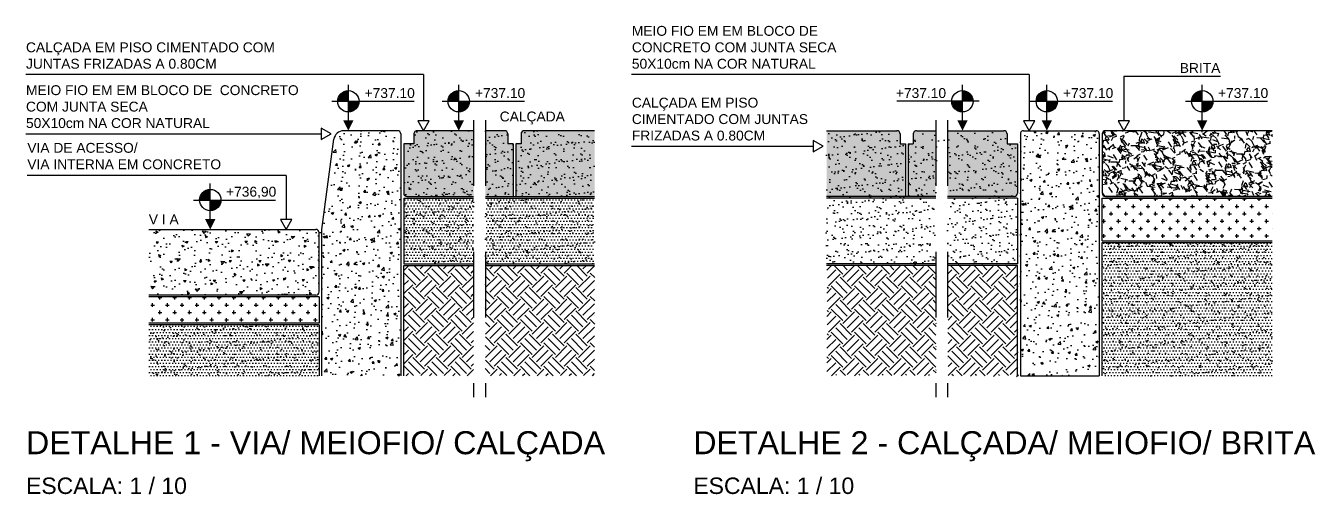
# Model space of a CAD drawing. Header units: feet. Extents: x 568264 to 568503, y 7794314 to 7794548.
# Drawn here: x 568338.316 to 568340.276, y 7794533.718 to 7794534.43 of the extents above; entities that cross this region are included whole.
import ezdxf
from ezdxf.enums import TextEntityAlignment as Align

# ---------------------------------------------------------------- set-up
doc = ezdxf.new("R2010")
doc.units = ezdxf.units.FT
doc.header["$MEASUREMENT"] = 0
doc.linetypes.add('PHANTOM', pattern=[2.5, 1.25, -0.25, 0.25, -0.25, 0.25, -0.25])
for name, color, linetype in [('ARQ_LINHA MEDIA 2', 2, 'Continuous'), ('NUIT-CTA', 8, 'Continuous'), ('NUIT-HTC', 1, 'Continuous'), ('NUIT-LEG', 1, 'Continuous'), ('NUIT-VIS', 8, 'Continuous')]:
    doc.layers.add(name, color=color, linetype=linetype)
doc.styles.add('ARIAL', font='arial.ttf')

msp = doc.modelspace()

# ---------------------------------------------------------------- hatches: boundary and pattern name
at = {"layer": 'NUIT-CTA'}
for points in [[(568338.7902979258, 7794534.314931327), (568338.8065179364, 7794534.314931325), (568338.8065179364, 7794534.331151337, 0.4142135623730951)], [(568338.9581002957, 7794534.314931327), (568338.9743203063, 7794534.314931325), (568338.9743203063, 7794534.331151337, 0.4142135623730951)], [(568339.7561011456, 7794534.314931325), (568339.739881135, 7794534.314931323), (568339.739881135, 7794534.331151336, -0.4142135623730951)], [(568339.8519190294, 7794534.314931327), (568339.86813904, 7794534.314931325), (568339.86813904, 7794534.331151337, 0.4142135623730951)], [(568340.0881289168, 7794534.314930507), (568340.1043489275, 7794534.314930507), (568340.1043489275, 7794534.331150518, 0.4142135623730951)], [(568338.8065179366, 7794534.29871131, 0.4142135623730951), (568338.8227379475, 7794534.314931325), (568338.8065179364, 7794534.314931325)], [(568338.9743203066, 7794534.29871131, 0.4142135623730951), (568338.9905403174, 7794534.314931325), (568338.9743203063, 7794534.314931325)], [(568339.7398811348, 7794534.298711308, -0.4142135623730951), (568339.723661124, 7794534.314931323), (568339.739881135, 7794534.314931323)], [(568339.8681390402, 7794534.29871131, 0.4142135623730951), (568339.884359051, 7794534.314931325), (568339.86813904, 7794534.314931325)], [(568340.1043489275, 7794534.298710492, 0.4142135623730951), (568340.1205689388, 7794534.314930505), (568340.1043489275, 7794534.314930507)], [(568338.5804030846, 7794534.164928407), (568338.5966230953, 7794534.164928407), (568338.5966230953, 7794534.181148418, 0.4142135623730951)], [(568338.5966230953, 7794534.148708393, 0.4142135623730951), (568338.6128431066, 7794534.164928406), (568338.5966230953, 7794534.164928407)]]:
    msp.add_hatch(color=252, dxfattribs=at).paths.add_polyline_path(points)
at = {"layer": 'NUIT-HTC'}
h = msp.add_hatch(dxfattribs=at)
h.set_pattern_fill('AR-CONC', color=251, scale=0.005, angle=-1.391492673140289e-14, style=0)
h.set_pattern_definition([(49.99999999999996, (568337.2356933358, 7794534.020282093), (0.03586300913003768, -0.003137606749129765), [0.003749999999999999, -0.04125]), (354.9999999999999, (568337.2356933358, 7794534.020282093), (-0.006937566680649992, 0.03760960668500059), [0.002999999999999991, -0.03299999999999986]), (100.4513999999999, (568337.2386819198, 7794534.020020629), (0.02892546908570109, 0.03447197710304768), [0.003187009499999984, -0.03505710559999974]), (46.1842, (568337.2356933356, 7794534.030282092), (0.05336205243128223, -0.00827595071645092), [0.005624999999999979, -0.06187499999999983]), (96.63559999999991, (568337.2401401729, 7794534.029592429), (0.04673313527743519, 0.04870589354502208), [0.004780514399999982, -0.05258564999999986]), (351.1841999999999, (568337.2356933356, 7794534.030282092), (0.04673309725668137, 0.04870593004626621), [0.0045, -0.0495]), (20.99999999999998, (568337.2406933358, 7794534.027782093), (0.02984535260592308, -0.02013094453326695), [0.003749999999999999, -0.04124999999999999]), (325.9999999999999, (568337.2406933358, 7794534.027782093), (0.0121657665960791, 0.03625750225234265), [0.003000000000000001, -0.03300000000000001]), (71.45139999999999, (568337.2431804474, 7794534.026104513), (0.0420111314290745, 0.01612652483549762), [0.0031870095, -0.03505710559999999]), (37.49999999999998, (568337.2356933358, 7794534.020282093), (0.0006079927658645378, 0.01664469269156558), [0, -0.03259999999999999, 0, -0.0335, 0, -0.03312499999999999]), (7.499999999999985, (568337.2356933358, 7794534.020282093), (0.01315347687210744, 0.01972058559411801), [0, -0.0191, 0, -0.03185, 0, -0.012625]), (327.4999999999998, (568337.2245433357, 7794534.020282094), (0.02669112180862046, -0.001127743586718997), [0, -0.0125, 0, -0.03899999999999999, 0, -0.05174999999999999]), (317.4999999999999, (568337.2195433357, 7794534.020282094), (0.02915930846711931, 0.005005249116615875), [0, -0.01625, 0, -0.0259, 0, -0.03675])])
edge = h.paths.add_edge_path()
edge.add_line((568338.76629017, 7794533.897776385), (568338.88629017, 7794533.897776385))
edge.add_line((568338.8862901699, 7794533.897776385), (568338.88629017, 7794534.022841201))
edge.add_line((568338.8862901701, 7794534.022841201), (568338.8862901701, 7794534.265282157))
edge.add_line((568338.8862901701, 7794534.265282157), (568338.8813152896, 7794534.270282098))
edge.add_line((568338.8813152896, 7794534.270282098), (568338.7994229159, 7794534.270282094))
edge.add_arc((568338.7994229175, 7794534.255282094), 0.01500000163832747, 90.00000637134072, 172.4053595795372)
edge.add_line((568338.7845544973, 7794534.257264548), (568338.76629017, 7794534.120282092))
edge.add_line((568338.76629017, 7794534.120282092), (568338.76629017, 7794533.897776385))
h = msp.add_hatch(dxfattribs=at)
h.set_pattern_fill('AR-SAND', color=251, scale=0.01, angle=-1.391492673140289e-14)
h.set_pattern_definition([(37.49999999999998, (568331.6869022176, 7794520.607921571), (-0.000629933581096077, 0.01926823769013159), [0, -0.0152, 0, -0.017, 0, -0.01625]), (7.499999999999985, (568331.6869022176, 7794520.607921571), (0.01769776705267728, 0.0282214606522974), [0, -0.008199999999999997, 0, -0.0137, 0, -0.005249999999999999]), (327.4999999999998, (568331.6746022175, 7794520.607921571), (0.03114141861751495, 5.659053536964187e-05), [0, -0.004999999999999999, 0, -0.018, 0, -0.0235]), (317.4999999999999, (568331.6746022175, 7794520.607921571), (0.03006126604572294, 0.008776755649342487), [0, -0.0025, 0, -0.0118, 0, -0.0135])])
edge = h.paths.add_edge_path()
edge.add_line((568339.0569942447, 7794534.250285015), (568339.0489942444, 7794534.250285015))
edge.add_line((568339.0489942444, 7794534.250285015), (568339.0489942445, 7794534.26528502))
edge.add_arc((568339.0529942467, 7794534.27459488), 0.01013279292514332, 205.1899421787794, 246.7491109643405, ccw=False)
edge.add_line((568339.0438250643, 7794534.270282156), (568339.0148248377, 7794534.270282785))
edge.add_line((568339.0148248377, 7794534.270282785), (568339.0148248377, 7794534.170285017))
edge.add_line((568339.0148248377, 7794534.170285017), (568339.0569942442, 7794534.170285017))
edge.add_line((568339.0569942442, 7794534.170285015), (568339.0569942446, 7794534.250285015))
edge = h.paths.add_edge_path()
edge.add_line((568339.0689942449, 7794534.265285014), (568339.0689942448, 7794534.250285015))
edge.add_line((568339.0689942449, 7794534.250285015), (568339.0609942446, 7794534.250285015))
edge.add_line((568339.0609942446, 7794534.250285015), (568339.0609942443, 7794534.170285017))
edge.add_line((568339.0609942443, 7794534.170285017), (568339.1808078645, 7794534.170285017))
edge.add_line((568339.1808078644, 7794534.170285017), (568339.1808078644, 7794534.270285019))
edge.add_line((568339.1808078644, 7794534.270285019), (568339.0739942449, 7794534.270285015))
edge.add_arc((568339.064994249, 7794534.27428501), 0.009848851757225567, 293.9624784407887, 336.03753131725665, ccw=False)
edge = h.paths.add_edge_path()
edge.add_line((568338.9062901702, 7794534.250285015), (568338.8906037901, 7794534.250285015))
edge.add_line((568338.89060379, 7794534.250285015), (568338.8906037894, 7794534.175285018))
edge.add_arc((568338.8956037894, 7794534.175285016), 0.004999999975552969, 179.9999779052717, 270)
edge.add_line((568338.8956037894, 7794534.170285017), (568338.9968248366, 7794534.170285017))
edge.add_line((568338.9968248366, 7794534.170285017), (568338.9968248366, 7794534.270283177))
edge.add_line((568338.9968248366, 7794534.270283175), (568338.9118015235, 7794534.270285019))
edge.add_arc((568338.8885487159, 7794534.321398788), 0.05615434476440415, 289.78907479861493, 294.4618599676511, ccw=False)
edge.add_arc((568338.9112899042, 7794534.265230504), 0.005000000819564645, 138.2391538925667, 179.4081177428868)
edge.add_line((568338.9062901702, 7794534.265282155), (568338.9062901702, 7794534.250285017))
h = msp.add_hatch(color=254, dxfattribs=at)
h.dxf.hatch_style = 1
h.paths.add_polyline_path([(568339.1808078664, 7794534.270285019), (568339.0739942449, 7794534.270285015, 0.4142135507372717), (568339.068994245, 7794534.265285014), (568339.0689942449, 7794534.250285015), (568339.0609942445, 7794534.250285015), (568339.0609942445, 7794534.170285017), (568339.1808078664, 7794534.170285017)])
h.paths.add_polyline_path([(568339.0569942445, 7794534.250285015), (568339.0489942444, 7794534.250285015), (568339.0489942444, 7794534.265285018, 0.4241608989782443), (568339.0438250643, 7794534.270282156), (568339.0148248377, 7794534.270282156), (568339.0148248377, 7794534.170285017), (568339.0569942445, 7794534.170285017)])
h.paths.add_polyline_path([(568338.9968248366, 7794534.270282156), (568338.911290171, 7794534.270282158, 0.4142135620888968), (568338.9062901702, 7794534.265282157), (568338.9062901702, 7794534.250285015), (568338.8906037898, 7794534.250285015), (568338.8906037895, 7794534.175285016, 0.4142135635096691), (568338.8956037894, 7794534.170285017), (568338.9968248366, 7794534.170285017)])
h = msp.add_hatch(color=254, dxfattribs=at)
h.dxf.hatch_style = 1
h.paths.add_polyline_path([(568339.533393575, 7794534.270285017), (568339.6402071965, 7794534.270285013, -0.4142135507372717), (568339.6452071964, 7794534.265285012), (568339.6452071965, 7794534.250285014), (568339.6532071969, 7794534.250285014), (568339.6532071969, 7794534.170285015), (568339.533393575, 7794534.170285015)])
h.paths.add_polyline_path([(568339.6572071969, 7794534.250285014), (568339.665207197, 7794534.250285014), (568339.665207197, 7794534.265285016, -0.4241608989782443), (568339.6703763771, 7794534.270282154), (568339.6993766037, 7794534.270282154), (568339.6993766037, 7794534.170285015), (568339.6572071969, 7794534.170285015)])
h.paths.add_polyline_path([(568339.7173766048, 7794534.270282154), (568339.8029112704, 7794534.270282156, -0.4142135620888968), (568339.8079112712, 7794534.265282155), (568339.8079112712, 7794534.250285014), (568339.8235976516, 7794534.250285014), (568339.8235976519, 7794534.175285014, -0.4142135635096691), (568339.818597652, 7794534.170285015), (568339.7173766048, 7794534.170285015)])
h = msp.add_hatch(dxfattribs=at)
h.set_pattern_fill('AR-SAND', color=251, scale=0.01, angle=-1.391492673140289e-14)
h.set_pattern_definition([(37.49999999999998, (1534051.401748034, -1560041.269524147), (-0.000629933581096077, 0.01926823769013159), [0, -0.0152, 0, -0.017, 0, -0.01625]), (7.499999999999985, (1534051.401748034, -1560041.269524147), (0.01769776705267728, 0.0282214606522974), [0, -0.008199999999999997, 0, -0.0137, 0, -0.005249999999999999]), (327.4999999999998, (1534051.389448034, -1560041.269524147), (0.03114141861751495, 5.659053536964187e-05), [0, -0.004999999999999999, 0, -0.018, 0, -0.0235]), (317.4999999999999, (1534051.389448034, -1560041.269524147), (0.03006126604572294, 0.008776755649342487), [0, -0.0025, 0, -0.0118, 0, -0.0135])])
edge = h.paths.add_edge_path()
edge.add_line((568339.6572071967, 7794534.250285014), (568339.665207197, 7794534.250285014))
edge.add_line((568339.665207197, 7794534.250285014), (568339.6652071968, 7794534.265285018))
edge.add_arc((568339.6612071947, 7794534.274594878), 0.01013279292514332, 293.2508890356595, 334.8100578212206)
edge.add_line((568339.6703763771, 7794534.270282154), (568339.6993766037, 7794534.270282784))
edge.add_line((568339.6993766037, 7794534.270282784), (568339.6993766037, 7794534.170285015))
edge.add_line((568339.6993766037, 7794534.170285015), (568339.6572071972, 7794534.170285015))
edge.add_line((568339.6572071972, 7794534.170285014), (568339.6572071968, 7794534.250285014))
edge = h.paths.add_edge_path()
edge.add_line((568339.6452071965, 7794534.265285012), (568339.6452071966, 7794534.250285014))
edge.add_line((568339.6452071965, 7794534.250285014), (568339.6532071967, 7794534.250285014))
edge.add_line((568339.6532071967, 7794534.250285014), (568339.6532071971, 7794534.170285015))
edge.add_line((568339.6532071971, 7794534.170285015), (568339.5333935769, 7794534.170285015))
edge.add_line((568339.533393577, 7794534.170285015), (568339.533393577, 7794534.270285017))
edge.add_line((568339.533393577, 7794534.270285017), (568339.6402071965, 7794534.270285013))
edge.add_arc((568339.6492071924, 7794534.274285008), 0.009848851757225567, 203.9624686827433, 246.0375215592113)
edge = h.paths.add_edge_path()
edge.add_line((568339.8079112712, 7794534.250285014), (568339.8235976513, 7794534.250285014))
edge.add_line((568339.8235976514, 7794534.250285014), (568339.823597652, 7794534.175285016))
edge.add_arc((568339.818597652, 7794534.175285014), 0.004999999975552969, 270, 360.00002209472825, ccw=False)
edge.add_line((568339.818597652, 7794534.170285015), (568339.7173766048, 7794534.170285015))
edge.add_line((568339.7173766048, 7794534.170285015), (568339.7173766048, 7794534.270283175))
edge.add_line((568339.7173766048, 7794534.270283173), (568339.8023999179, 7794534.270285017))
edge.add_arc((568339.8256527255, 7794534.321398786), 0.05615434476440415, 245.5381400323489, 250.2109252013851)
edge.add_arc((568339.8029115372, 7794534.265230502), 0.005000000819564645, 360.5918822571132, 401.76084610743334, ccw=False)
edge.add_line((568339.8079112712, 7794534.265282153), (568339.8079112712, 7794534.250285015))
h = msp.add_hatch(dxfattribs=at)
h.set_pattern_fill('AR-CONC', color=251, scale=0.005, angle=-1.391492673140289e-14, style=0)
h.set_pattern_definition([(49.99999999999996, (568338.2973144393, 7794534.070284887), (0.03586300913003768, -0.003137606749129765), [0.003749999999999999, -0.04125]), (354.9999999999999, (568338.2973144393, 7794534.070284887), (-0.006937566680649992, 0.03760960668500059), [0.002999999999999989, -0.03299999999999982]), (100.4513999999999, (568338.3003030233, 7794534.070023424), (0.02892546908570109, 0.03447197710304768), [0.003187009499999983, -0.03505710559999973]), (46.1842, (568338.2973144392, 7794534.080284887), (0.05336205243128223, -0.00827595071645092), [0.005624999999999975, -0.0618749999999998]), (96.63559999999991, (568338.3017612764, 7794534.079595224), (0.04673313527743519, 0.04870589354502208), [0.004780514399999982, -0.05258564999999986]), (351.1841999999999, (568338.2973144392, 7794534.080284887), (0.04673309725668137, 0.04870593004626621), [0.0045, -0.0495]), (20.99999999999998, (568338.3023144393, 7794534.077784888), (0.02984535260592308, -0.02013094453326695), [0.003749999999999999, -0.04124999999999999]), (325.9999999999999, (568338.3023144393, 7794534.077784888), (0.0121657665960791, 0.03625750225234265), [0.003000000000000001, -0.03300000000000001]), (71.45139999999999, (568338.3048015509, 7794534.076107307), (0.0420111314290745, 0.01612652483549762), [0.0031870095, -0.03505710559999999]), (37.49999999999998, (568338.2973144393, 7794534.070284887), (0.0006079927658645378, 0.01664469269156558), [0, -0.03259999999999999, 0, -0.0335, 0, -0.03312499999999999]), (7.499999999999985, (568338.2973144393, 7794534.070284887), (0.01315347687210744, 0.01972058559411801), [0, -0.0191, 0, -0.03185, 0, -0.012625]), (327.4999999999998, (568338.2861644393, 7794534.070284889), (0.02669112180862046, -0.001127743586718997), [0, -0.0125, 0, -0.03899999999999999, 0, -0.05174999999999999]), (317.4999999999999, (568338.2811644393, 7794534.070284889), (0.02915930846711931, 0.005005249116615875), [0, -0.01625, 0, -0.0259, 0, -0.03675])])
edge = h.paths.add_edge_path()
edge.add_line((568339.9479112739, 7794534.265282155), (568339.9479112716, 7794534.11527924))
edge.add_line((568339.9479112716, 7794534.11527924), (568339.9479112735, 7794533.897776385))
edge.add_line((568339.9479112735, 7794533.897776385), (568339.8279112736, 7794533.897776389))
edge.add_line((568339.8279112736, 7794533.897776389), (568339.8279112733, 7794534.072843996))
edge.add_line((568339.8279112733, 7794534.072843996), (568339.8279112733, 7794534.265282159))
edge.add_arc((568339.8329112804, 7794534.265282154), 0.005000007105993413, 90.28793062662538, 179.9999466392229, ccw=False)
edge.add_line((568339.8328861538, 7794534.270282098), (568339.9429112718, 7794534.270282157))
edge.add_arc((568339.9429112712, 7794534.265282153), 0.005000003613531623, 2.1344329695693887e-05, 89.99999332989819, ccw=False)
h = msp.add_hatch(dxfattribs=at)
h.set_pattern_fill('GRAVEL', color=251, scale=0.0015, angle=-49.52371820377303, style=0)
h.set_pattern_definition([(178.489069296227, (567184.1066856103, 7794066.943468668), (-0.4586911743241608, 0.00926588350483401), [0.0051258216, -0.507457254593475]), (135.446022796227, (567184.1015615617, 7794066.943603826), (0.3257654150289274, -0.3230485170543465), [0.0087960708, -0.87081073340286]), (82.98672889622696, (567184.0952935731, 7794066.949774978), (-0.07147903130378697, -0.5618688086055764), [0.006202222800000001, -0.6140208419115]), (217.749970796227, (567184.0784026758, 7794066.954894851), (0.6043661323070879, 0.4656578015239854), [0.008010067799999994, -0.7929965613860696]), (243.309935976227, (567184.0720691973, 7794066.949990953), (0.224120616700117, 0.4416922448605355), [0.007854505500000001, -0.77759711618016]), (307.749970796227, (567184.0685412309, 7794066.942973341), (-0.4656578015239854, 0.6043661323070879), [0.008010067800000001, -0.79299656138607]), (348.170522266227, (567184.0734451286, 7794066.936639863), (-0.6113327595282407, 0.1294424471630257), [0.01059290489999998, -1.048696729713702]), (22.73161016622698, (567184.0838130536, 7794066.934468322), (0.8107214007942044, 0.3412315054245013), [0.01000079279999997, -0.9900788490285729]), (71.90584741622699, (567184.0930370386, 7794066.93833278), (0.1789063980925847, 0.5533693438577361), [0.008037194999999978, -0.7956831854806787]), (125.712640096227, (567184.0955332287, 7794066.945972524), (0.2430700222913165, -0.343530761742352), [0.0091756992, -0.44960905425]), (172.873719596227, (567184.0901771887, 7794066.953422773), (-0.6155824918914747, 0.07572876386606503), [0.0118661688, -1.174751587682655]), (89.290356626227, (567184.1025975144, 7794066.925955641), (0.0007664187613031226, 0.351263807703338), [0.004050068099999999, -0.40095848736516]), (121.945516196227, (567184.1026476759, 7794066.930005415), (0.2635522655230261, -0.4262261528082554), [0.0077052297, -0.7628195849556]), (175.476281796227, (567184.098570732, 7794066.936543715), (-0.02898170783935289, -0.02473197547133396), [0.0053881401, -0.04849339662642]), (153.674872306227, (567184.1003172987, 7794066.941540272), (0.1816232930285658, -0.09544458826670885), [0.0029016198, -0.2872593355334099]), (242.277691286227, (567184.0977166091, 7794066.942827034), (0.0622131480395226, 0.1031776342576848), [0.004103484300000001, -0.20107129485]), (341.440038326227, (567184.0958077174, 7794066.939194567), (0.132159342091328, -0.03748117258022925), [0.006664794899999999, -0.21549447229365]), (112.0413329762269, (567184.1021258675, 7794066.937073189), (0.02048224310764199, -0.08269539114895229), [0.004819307100000001, -0.11566347175242]), (326.865822130227, (567184.0833720635, 7794066.959636423), (0.334264878231371, -0.2156211519795059), [0.006751319999999984, -0.6683824000880829]), (20.82245773622697, (567184.0890255846, 7794066.955946132), (-0.4177266881234663, -0.1561248988134346), [0.0056639841, -0.560733235173]), (243.6748723062269, (567184.107922209, 7794066.942019585), (0.09544458826677552, 0.1816232930287001), [0.005803201500000001, -0.2843577538334099]), (294.086741466227, (567184.1053486884, 7794066.936818204), (-0.1603746312207262, 0.364013004796266), [0.006751320000000001, -0.6683824000881]), (289.920236576227, (567184.0654034045, 7794066.944302599), (-0.06569646167795415, 0.1943724901394145), [0.006510527999999999, -0.3190160146965901]), (245.251422396227, (567184.0676216182, 7794066.938181606), (0.1951389086505812, 0.416960269486965), [0.0054550818, -0.5400539007108001]), (17.27769128622698, (567184.0791878209, 7794066.916997791), (0.1943724901352901, 0.0656964616901688), [0.005803201499999992, -0.2843577538334094]), (327.830306436227, (567184.0847291786, 7794066.918721366), (-0.4374425125026465, 0.2778342999979654), [0.006386741099999985, -0.6322856397029979]), (19.92023657622697, (567184.067069153, 7794066.931198829), (-0.1943724901398718, -0.06569646167660415), [0.003255263999999999, -0.3222712786965901]), (51.78621427022696, (567184.0777039024, 7794066.918736693), (0.09119485588606929, 0.1279096097246848), [0.001942719, -0.19232992446789]), (116.440038328227, (567184.078905668, 7794066.920263109), (0.04521421857464156, -0.1116770989893752), [0.007854505500000001, -0.149235818836035]), (136.485287756227, (567184.0754083584, 7794066.927296049), (0.2763014625665237, -0.2650851029076899), [0.007279004999999983, -0.7206204729500529]), (254.166349326227, (567184.0931993637, 7794066.936968689), (0.03323144020192024, 0.07844565878432425), [0.005494858199999984, -0.1318766453951995]), (303.633508386227, (567184.0917001169, 7794066.931682316), (0.3624801673623183, -0.5421529841926358), [0.0095933514, -0.9497401359754649]), (11.42167769622698, (567184.0970136594, 7794066.92369493), (-0.3017998567616782, -0.05719699693717414), [0.0039226236, -0.38834088477165]), (40.47628179622696, (567184.100858612, 7794066.924471722), (0.004249732368018518, 0.0537136833106818), [0.002286, -0.035814]), (70.73271895622698, (567184.0757831701, 7794066.928617644), (-0.1039440530103249, -0.2890506596494525), [0.005293004400000001, -0.524009111598]), (358.4890692962269, (567184.0775297367, 7794066.933614199), (0.4586911743241185, -0.00926588350643845), [0.0102516432, -0.5023314329934749]), (310.476281796227, (567184.0877778339, 7794066.933343888), (0.0537136833106818, -0.004249732368018518), [0.009906, -0.028194]), (275.781128296227, (567184.0942081475, 7794066.925808643), (0.04444780008838706, -0.4629409066687666), [0.0060241434, -0.5963897508621]), (204.5308858962269, (567184.0948149506, 7794066.919815145), (-0.1406588068275151, -0.06994619404843673), [0.005547436199999999, -0.27182475058158]), (158.122257156227, (567184.0897682325, 7794066.917511935), (-0.7597246123276262, 0.3033326942873771), [0.009032176499999968, -0.8941869663440679]), (125.902360536227, (567184.0813865297, 7794066.920877577), (-0.2925339732879557, 0.4014941773828652), [0.0095554419, -0.9459876968436001])])
edge = h.paths.add_edge_path()
edge.add_arc((568339.9572240921, 7794534.265284023), 0.004998072475442574, 89.99080588243521, 180.0336758866448, ccw=False)
edge.add_line((568339.9572248942, 7794534.270282096), (568340.2108521388, 7794534.270287811))
edge.add_line((568340.2108521388, 7794534.270287811), (568340.2108543919, 7794534.170290668))
edge.add_line((568340.2108543919, 7794534.170290668), (568339.9572305277, 7794534.170284954))
edge.add_arc((568339.9572251606, 7794534.175280149), 0.004995198898834858, 179.9449064120155, 270.0615620519284, ccw=False)
edge.add_line((568339.952229964, 7794534.175284953), (568339.9522260206, 7794534.265281086))
h = msp.add_hatch(dxfattribs=at)
h.set_pattern_fill('DOTS', color=251, scale=0.075, angle=-1.391492673140289e-14)
h.set_pattern_definition([(360, (294350.9199137919, -1321142.332973014), (0.002343750000000001, 0.004687500000000001), [0, -0.0046875])])
h.paths.add_polyline_path([(568338.9968248366, 7794534.067782096), (568338.9968248366, 7794534.167783958), (568338.890603792, 7794534.167785029), (568338.8906037917, 7794534.067782096)])
h.paths.add_polyline_path([(568339.0148248377, 7794534.167783777), (568339.0148248377, 7794534.067782096), (568339.1808078663, 7794534.067782096), (568339.1808078666, 7794534.167782103)])
h = msp.add_hatch(dxfattribs=at)
h.set_pattern_fill('AR-SAND', color=8, scale=0.01, angle=-1.391492673140289e-14, style=0)
h.set_pattern_definition([(37.49999999999998, (568337.9099655191, 7794534.115371526), (-0.000629933581096077, 0.01926823769013159), [0, -0.0152, 0, -0.017, 0, -0.01625]), (7.499999999999985, (568337.9099655191, 7794534.115371526), (0.01769776705267728, 0.0282214606522974), [0, -0.008199999999999997, 0, -0.0137, 0, -0.005249999999999999]), (327.4999999999998, (568337.8976655193, 7794534.11537153), (0.03114141861751495, 5.659053536963732e-05), [0, -0.004999999999999999, 0, -0.018, 0, -0.0235]), (317.4999999999999, (568337.8976655193, 7794534.11537153), (0.03006126604572294, 0.008776755649342483), [0, -0.0025, 0, -0.0118, 0, -0.0135])])
h.paths.add_polyline_path([(568338.9968248366, 7794534.067782096), (568338.9968248366, 7794534.167783956), (568338.890603792, 7794534.167785027), (568338.8906037917, 7794534.067782096)])
h.paths.add_polyline_path([(568339.0148248377, 7794534.167783775), (568339.0148248377, 7794534.067782096), (568339.1808078663, 7794534.067782096), (568339.1808078667, 7794534.167782101)])
h = msp.add_hatch(dxfattribs=at)
h.set_pattern_fill('AR-SAND', color=8, scale=0.01, angle=-1.391492673140289e-14, style=0)
h.set_pattern_definition([(37.49999999999998, (1534057.624811336, -1560027.762074192), (-0.000629933581096077, 0.01926823769013159), [0, -0.0152, 0, -0.017, 0, -0.01625]), (7.499999999999985, (1534057.624811336, -1560027.762074192), (0.01769776705267728, 0.0282214606522974), [0, -0.008199999999999997, 0, -0.0137, 0, -0.005249999999999999]), (327.4999999999998, (1534057.612511336, -1560027.762074188), (0.03114141861751495, 5.659053536963732e-05), [0, -0.004999999999999999, 0, -0.018, 0, -0.0235]), (317.4999999999999, (1534057.612511336, -1560027.762074188), (0.03006126604572294, 0.008776755649342483), [0, -0.0025, 0, -0.0118, 0, -0.0135])])
h.paths.add_polyline_path([(568339.7173766048, 7794534.067782094), (568339.7173766048, 7794534.167783954), (568339.8235976493, 7794534.167785025), (568339.8235976497, 7794534.067782094)])
h.paths.add_polyline_path([(568339.6993766037, 7794534.167783774), (568339.6993766037, 7794534.067782094), (568339.5333935751, 7794534.067782094), (568339.5333935746, 7794534.167782099)])
h = msp.add_hatch(dxfattribs=at)
h.set_pattern_fill('CROSS', color=251, scale=0.045, angle=-1.391492673140289e-14, style=0)
h.set_pattern_definition([(360, (568340.2105407724, 7794534.189036286), (0.01125, 0.01125), [0.005625, -0.016875]), (90, (568340.2133532725, 7794534.186223784), (-0.01125, 0.01125), [0.005625, -0.016875])])
h.paths.add_polyline_path([(568340.2108543921, 7794534.167782028), (568339.9522271474, 7794534.167782034), (568339.9522271473, 7794534.102779244), (568340.2108543923, 7794534.102779242)])
h = msp.add_hatch(dxfattribs=at)
h.set_pattern_fill('AR-CONC', color=251, scale=0.005, angle=-49.52371820377303, style=0)
h.set_pattern_definition([(0.4762817962269634, (568333.4021864723, 7794533.970276318), (0.02089317217884993, -0.02931681013136118), [0.00375, -0.04125]), (305.4762817962269, (568333.4021864723, 7794533.970276318), (0.0241052730687925, 0.02969087665812267), [0.003, -0.03299999999999999]), (50.927726256227, (568333.4039275699, 7794533.96783325), (0.04499844487955422, 0.0003740663612423712), [0.0031870096, -0.03505710559999999]), (356.6604817962269, (568333.4097932196, 7794533.976767649), (0.02834377293233118, -0.0459633795698289), [0.005624999999999998, -0.06187499999999999]), (47.11191728622697, (568333.4121551983, 7794533.972937369), (0.06738537664426078, -0.003932049996804441), [0.00478051709999998, -0.05258568799999983]), (301.6604457862269, (568333.4097932196, 7794533.976767649), (0.06738537660496502, -0.003932049989620582), [0.004500000000000001, -0.04950000005]), (331.4762817962269, (568333.4111371989, 7794533.971341443), (0.00406050854565952, -0.03577027076112196), [0.00375, -0.04125]), (276.4762817962269, (568333.4111371989, 7794533.971341443), (0.03547736950934773, 0.01428175756502363), [0.002999999999999996, -0.03299999999999993]), (21.92772653622696, (568333.4114755747, 7794533.968360585), (0.03953787775783747, -0.02148851296919339), [0.00318700949999999, -0.03505710559999983]), (347.9762817962269, (568333.4021864723, 7794533.970276318), (0.01305586569120286, 0.0103421381277409), [0, -0.03259999999999991, 0, -0.03349999999999992, 0, -0.03312499999999992]), (317.9762817962269, (568333.4021864723, 7794533.970276318), (0.02353931016990327, 0.002795769433463408), [0, -0.01909999999999999, 0, -0.03184999999999999, 0, -0.012625]), (277.9762817962269, (568333.394948637, 7794533.978757842), (0.01646824763058099, -0.02103531813350738), [0, -0.01249999999999998, 0, -0.0389999999999999, 0, -0.0517499999999999]), (267.9762817962269, (568333.3917029708, 7794533.982561213), (0.0227356422396513, -0.0189316761262859), [0, -0.01625, 0, -0.0259, 0, -0.03675])])
edge = h.paths.add_edge_path()
edge.add_arc((568338.7569765497, 7794534.115282095), 0.005000001287548793, -2.169470330739783e-07, 89.9999904504903)
edge.add_line((568338.7569765506, 7794534.120282098), (568338.6669765507, 7794534.120282098))
edge.add_line((568338.6669765507, 7794534.120282096), (568338.5033493057, 7794534.120287812))
edge.add_line((568338.5033493057, 7794534.120287812), (568338.5033493057, 7794534.020287813))
edge.add_line((568338.5033493057, 7794534.020287815), (568338.6669765507, 7794534.020282096))
edge.add_line((568338.6669765507, 7794534.020282096), (568338.7569765499, 7794534.020282098))
edge.add_arc((568338.7569765474, 7794534.025282101), 0.005000003233614562, 270.0000270426829, 359.9999990911339)
edge.add_line((568338.7619765506, 7794534.025282101), (568338.7619765511, 7794534.115282097))
h = msp.add_hatch(dxfattribs=at)
h.set_pattern_fill('DOTS', color=252, scale=0.075, angle=-1.391492673140289e-14)
h.set_pattern_definition([(360, (294353.0717546933, -1321142.525478727), (0.002343750000000001, 0.004687500000000001), [0, -0.0046875])])
h.paths.add_polyline_path([(568339.9522248937, 7794533.897776387), (568340.2108521388, 7794533.897776387), (568340.2108543923, 7794534.100280709), (568339.9522271473, 7794534.100277777)])
h = msp.add_hatch(dxfattribs=at)
h.set_pattern_fill('AR-SAND', color=8, scale=0.01, angle=-1.391492673140289e-14, style=0)
h.set_pattern_definition([(37.49999999999998, (568340.0618064206, 7794533.922865815), (-0.000629933581096077, 0.01926823769013159), [0, -0.0152, 0, -0.017, 0, -0.01625]), (7.499999999999985, (568340.0618064206, 7794533.922865815), (0.01769776705267728, 0.0282214606522974), [0, -0.008199999999999997, 0, -0.0137, 0, -0.005249999999999999]), (327.4999999999998, (568340.0495064207, 7794533.922865816), (0.03114141861751495, 5.659053536963732e-05), [0, -0.004999999999999999, 0, -0.018, 0, -0.0235]), (317.4999999999999, (568340.0495064207, 7794533.922865816), (0.03006126604572294, 0.008776755649342483), [0, -0.0025, 0, -0.0118, 0, -0.0135])])
h.paths.add_polyline_path([(568339.9522248937, 7794533.897776387), (568340.2108521388, 7794533.897776387), (568340.2108543921, 7794534.100280707), (568339.9522271473, 7794534.100277775)])
h = msp.add_hatch(dxfattribs=at)
h.set_pattern_fill('EARTH', color=251, scale=0.1, angle=44.99999999999999, style=0)
h.set_pattern_definition([(44.99999999999999, (294352.9343286626, -1321141.854729184), (1.214306433183765e-17, 0.03535533905932738), [0.025, -0.025]), (44.99999999999999, (294352.9276995364, -1321141.848100058), (1.214306433183765e-17, 0.03535533905932738), [0.025, -0.025]), (44.99999999999999, (294352.9210704105, -1321141.841470934), (1.214306433183765e-17, 0.03535533905932738), [0.025, -0.025]), (135, (294352.9210704103, -1321141.837051515), (-0.03535533905932738, 1.561251128379126e-17), [0.025, -0.025]), (135, (294352.9276995364, -1321141.830422389), (-0.03535533905932738, 1.561251128379126e-17), [0.025, -0.025]), (135, (294352.9343286626, -1321141.823793263), (-0.03535533905932738, 1.561251128379126e-17), [0.025, -0.025])])
h.paths.add_polyline_path([(568338.9968248366, 7794533.897776485), (568338.9968248344, 7794534.065278835), (568338.8906037924, 7794534.065279529), (568338.8906037904, 7794533.897776547)])
h.paths.add_polyline_path([(568339.0148248355, 7794534.065279718), (568339.0148248377, 7794533.897776474), (568339.1808078624, 7794533.897776379), (568339.1808078642, 7794534.065278632)])
h = msp.add_hatch(dxfattribs=at)
h.set_pattern_fill('EARTH', color=251, scale=0.1, angle=44.99999999999999, style=0)
h.set_pattern_definition([(44.99999999999999, (1260072.64917448, -10675703.7321749), (1.214306433183765e-17, 0.03535533905932738), [0.025, -0.025]), (44.99999999999999, (1260072.642545353, -10675703.72554578), (1.214306433183765e-17, 0.03535533905932738), [0.025, -0.025]), (44.99999999999999, (1260072.635916227, -10675703.71891665), (1.214306433183765e-17, 0.03535533905932738), [0.025, -0.025]), (135, (1260072.635916227, -10675703.71449723), (-0.03535533905932738, 1.561251128379126e-17), [0.025, -0.025]), (135, (1260072.642545353, -10675703.70786811), (-0.03535533905932738, 1.561251128379126e-17), [0.025, -0.025]), (135, (1260072.64917448, -10675703.70123898), (-0.03535533905932738, 1.561251128379126e-17), [0.025, -0.025])])
h.paths.add_polyline_path([(568339.7173766048, 7794533.897776484), (568339.717376607, 7794534.065278833), (568339.823597649, 7794534.065279528), (568339.823597651, 7794533.897776545)])
h.paths.add_polyline_path([(568339.6993766059, 7794534.065279716), (568339.6993766037, 7794533.897776472), (568339.533393579, 7794533.897776377), (568339.5333935772, 7794534.06527863)])
h = msp.add_hatch(dxfattribs=at)
h.set_pattern_fill('CROSS', color=251, scale=0.045, angle=-1.391492673140289e-14, style=0)
h.set_pattern_definition([(360, (568337.6398662991, 7794534.039033432), (0.01125, 0.01125), [0.005625, -0.016875]), (90, (568337.6426787992, 7794534.03622093), (-0.01125, 0.01125), [0.005625, -0.016875])])
h.paths.add_polyline_path([(568338.7619765507, 7794533.977776387), (568338.7619765504, 7794534.017779176), (568338.5033493058, 7794534.017779172), (568338.503349306, 7794533.977776385)])
h = msp.add_hatch(dxfattribs=at)
h.set_pattern_fill('DOTS', color=251, scale=0.075, angle=-1.391492673140289e-14)
h.set_pattern_definition([(360, (294350.5010824733, -1321142.525478727), (0.002343750000000001, 0.004687500000000001), [0, -0.0046875])])
h.paths.add_polyline_path([(568338.7619765509, 7794533.897776385), (568338.5033493058, 7794533.897776387), (568338.5033493058, 7794533.975279315), (568338.7619765509, 7794533.975276391)])
h = msp.add_hatch(dxfattribs=at)
h.set_pattern_fill('AR-SAND', color=8, scale=0.01, angle=-1.391492673140289e-14, style=0)
h.set_pattern_definition([(37.49999999999998, (568337.4911342006, 7794533.922865816), (-0.000629933581096077, 0.01926823769013159), [0, -0.0152, 0, -0.017, 0, -0.01625]), (7.499999999999985, (568337.4911342006, 7794533.922865816), (0.01769776705267728, 0.0282214606522974), [0, -0.008199999999999997, 0, -0.0137, 0, -0.005249999999999999]), (327.4999999999998, (568337.4788342008, 7794533.922865818), (0.03114141861751495, 5.659053536963732e-05), [0, -0.004999999999999999, 0, -0.018, 0, -0.0235]), (317.4999999999999, (568337.4788342008, 7794533.922865818), (0.03006126604572294, 0.008776755649342483), [0, -0.0025, 0, -0.0118, 0, -0.0135])])
h.paths.add_polyline_path([(568338.7619765509, 7794533.897776385), (568338.5033493058, 7794533.897776387), (568338.503349306, 7794533.975279314), (568338.7619765509, 7794533.975276389)])

# ---------------------------------------------------------------- linework, layer by layer
at = {"layer": 'ARQ_LINHA MEDIA 2'}
for centre, radius, start, end in [((568338.7994229159, 7794534.255282094, 50.17979313080765), 0.015, 90, 172.4053566243562), ((568338.8812901682, 7794534.265282159, 50.17979313080765), 0.004999999917345208, 1.06721705781448e-05, 90.000001000516), ((568338.911290171, 7794534.265282157, 50.17979313080765), 0.005000000819563866, 89.99999966649467, 179.9999893278294), ((568339.0439942445, 7794534.265285018, 50.17979313080765), 0.005, 359.9999997865566, 90), ((568339.073994245, 7794534.265285014, 50.17979313080765), 0.005, 90, 179.9999997865566), ((568339.6402071964, 7794534.265285012, 50.17979313080765), 0.005, 2.134434115628985e-07, 90), ((568339.6702071968, 7794534.265285016, 50.17979313080765), 0.005, 90, 180.0000002134434), ((568339.8029112704, 7794534.265282155, 50.17979313080765), 0.005000000819563866, 1.06721705781448e-05, 90.00000033350531), ((568339.8329112732, 7794534.265282157, 50.17979313080765), 0.004999999917345208, 89.999998999484, 179.9999893278294), ((568339.8329112753, 7794534.265282159, 50.17979313080765), 0.004999999917345208, 89.999998999484, 179.9999893278294), ((568339.9429112719, 7794534.265282157, 50.17979313080765), 0.004999999917345208, 1.06721705781448e-05, 90.000001000516), ((568339.9572248947, 7794534.265282099, 50.17979313080765), 0.005000000819563866, 89.99999966649467, 179.9999893278294), ((568338.8956037894, 7794534.175285016, 50.17979313080765), 0.004999999917345208, 180.0000106721706, 270.0000003335053), ((568339.818597652, 7794534.175285014, 50.17979313080765), 0.004999999917345208, 269.9999996664947, 359.9999893278294), ((568339.9572271474, 7794534.175284953, 50.17979313080741), 0.004999999917345208, 180.0000106721706, 270.0000003335053), ((568338.7569765501, 7794534.115282097, 50.17979313080765), 0.005000000819563866, 1.06721705781448e-05, 90.00000033350531), ((568338.7569765504, 7794534.025282101, 50.17979313080765), 0.004999999917345208, 269.9999996664947, 359.9999893278294)]:
    msp.add_arc(centre, radius, start, end, dxfattribs=at)
at = {"layer": 'NUIT-CTA'}
for p, q in [((568338.8065179359, 7794534.286287871, 50.17979313080662), (568338.8065179365, 7794534.340151337, 50.17979313080662)), ((568338.9743203059, 7794534.286287871, 50.17979313080662), (568338.9743203064, 7794534.340151337, 50.17979313080662)), ((568339.7398811355, 7794534.286287869, 50.17979313080662), (568339.7398811349, 7794534.340151335, 50.17979313080662)), ((568339.8681390395, 7794534.286287871, 50.17979313080662), (568339.8681390401, 7794534.340151337, 50.17979313080662)), ((568340.104348927, 7794534.286287052, 50.17979313080686), (568340.1043489277, 7794534.340150519, 50.17979313080686)), ((568338.7812979257, 7794534.314931323, 50.17979313080662), (568338.906348225, 7794534.314931325, 50.17979313080662)), ((568338.9491002957, 7794534.314931323, 50.17979313080662), (568339.074150595, 7794534.314931325, 50.17979313080662)), ((568339.7651011457, 7794534.314931321, 50.17979313080662), (568339.6400508464, 7794534.314931323, 50.17979313080662)), ((568339.8429190293, 7794534.314931323, 50.17979313080662), (568339.9679693286, 7794534.314931325, 50.17979313080662)), ((568340.0791289168, 7794534.314930492, 50.17979313080686), (568340.2034975106, 7794534.314930496, 50.17979313080686)), ((568338.5966230949, 7794534.136284952, 50.17979313080662), (568338.5966230956, 7794534.19014842, 50.17979313080662)), ((568338.5714030847, 7794534.164928391, 50.17979313080662), (568338.6957716785, 7794534.164928394, 50.17979313080662))]:
    msp.add_line(p, q, dxfattribs=at)
at = {"layer": 'NUIT-CTA', "elevation": 50.17979313080741}
for points in [[(568338.8065179359, 7794534.270287878, 0, 0.016, 0), (568338.8065179359, 7794534.286287871, 0.016, 0.016, 0)], [(568338.9743203059, 7794534.270287878, 0, 0.016, 0), (568338.9743203059, 7794534.286287871, 0.016, 0.016, 0)], [(568339.7398811355, 7794534.270287876, 0, 0.016, 0), (568339.7398811355, 7794534.286287869, 0.016, 0.016, 0)], [(568339.8681390395, 7794534.270287878, 0, 0.016, 0), (568339.8681390395, 7794534.286287871, 0.016, 0.016, 0)], [(568340.1043489272, 7794534.270287055, 0, 0.016, 0), (568340.104348927, 7794534.286287052, 0.016, 0.016, 0)], [(568338.596623095, 7794534.120284955, 0, 0.016, 0), (568338.5966230949, 7794534.136284952, 0.016, 0.016, 0)]]:
    msp.add_lwpolyline(points, format="xyseb", dxfattribs=at)
at = {"layer": 'NUIT-CTA'}
for centre in [(568338.8065179364, 7794534.314931325, 50.17979313080662), (568338.9743203063, 7794534.314931325, 50.17979313080662), (568339.739881135, 7794534.314931323, 50.17979313080662), (568339.86813904, 7794534.314931325, 50.17979313080662), (568340.1043489275, 7794534.314930507, 50.17979313080686), (568338.5966230953, 7794534.164928407, 50.17979313080662)]:
    msp.add_circle(centre, 0.0162200107246141, dxfattribs=at)
at = {"layer": 'NUIT-LEG'}
for p, q in [((568338.920574759, 7794534.355772193, 50.17979313080765), (568338.3162451339, 7794534.355772196, 50.17979313080765)), ((568338.920574759, 7794534.355772193, 50.17979313080765), (568338.920574757, 7794534.285285014, 50.17979313080867)), ((568339.841461618, 7794534.355772193, 50.17979313080765), (568339.2371319928, 7794534.355772196, 50.17979313080765)), ((568339.841461618, 7794534.355772193, 50.17979313080765), (568339.841461616, 7794534.285285014, 50.17979313080867)), ((568339.9850542499, 7794534.353292313, 50.17979313080765), (568339.9850542498, 7794534.285282095, 50.17979313080867)), ((568339.9850542501, 7794534.353292313, 50.17979313080765), (568340.1319118234, 7794534.353292313, 50.17979313080765)), ((568338.3162451338, 7794534.265624753, 50.17979313080765), (568338.7652611245, 7794534.265624749, 50.17979313080867)), ((568339.2371319927, 7794534.246644952, 50.17979313080765), (568339.512955785, 7794534.246644949, 50.17979313080867)), ((568338.7119765498, 7794534.202013028, 50.17979313080765), (568338.3185791135, 7794534.20201303, 50.17979313080765)), ((568338.7119765498, 7794534.202013028, 50.17979313080765), (568338.7119765481, 7794534.135282095, 50.17979313080867))]:
    msp.add_line(p, q, dxfattribs=at)
at = {"layer": 'NUIT-LEG', "elevation": 50.17979313080741}
for points in [[(568338.765261126, 7794534.256964493), (568338.7802611197, 7794534.265624749), (568338.7652611228, 7794534.274285006)], [(568338.911914502, 7794534.285285014), (568338.9205747589, 7794534.270285019), (568338.9292350122, 7794534.285285014)], [(568339.832801361, 7794534.285285014), (568339.8414616178, 7794534.270285019), (568339.8501218711, 7794534.285285014)], [(568339.9763939946, 7794534.285282093), (568339.9850542516, 7794534.2702821), (568339.9937145046, 7794534.285282095)], [(568339.5129557865, 7794534.237984692), (568339.5279557803, 7794534.246644949), (568339.5129557834, 7794534.255305205)], [(568338.7033162928, 7794534.135282093), (568338.7119765497, 7794534.120282096), (568338.7206368028, 7794534.135282095)]]:
    msp.add_lwpolyline(points, close=True, dxfattribs=at)
at = {"layer": 'NUIT-VIS', "color": 2, "linetype": 'PHANTOM', "ltscale": 0.04}
for p, q in [((568338.9968248366, 7794534.286300299, 50.17979313080765), (568338.9968248366, 7794533.865091209, 50.17979313080765)), ((568339.0148248377, 7794534.286300299, 50.17979313080765), (568339.0148248377, 7794533.865091209, 50.17979313080765)), ((568339.6993766037, 7794534.286300297, 50.17979313080765), (568339.6993766037, 7794533.865091207, 50.17979313080765)), ((568339.7173766048, 7794534.286300297, 50.17979313080765), (568339.7173766048, 7794533.865091207, 50.17979313080765))]:
    msp.add_line(p, q, dxfattribs=at)
at = {"layer": 'NUIT-VIS', "color": 2}
for p, q in [((568338.76629017, 7794534.120282092, 50.17979313080765), (568338.7845544973, 7794534.257264548, 50.17979313080765)), ((568338.8813152896, 7794534.270282098, 50.17979313080765), (568338.799422916, 7794534.270282094, 50.17979313080765)), ((568338.8862901701, 7794534.265282157, 50.17979313080765), (568338.8862901698, 7794533.897776387, 50.17979313080765)), ((568338.9062901702, 7794534.265282157, 50.17979313080765), (568338.9062901702, 7794534.250285015, 50.17979313080765)), ((568338.9968248366, 7794534.270282156, 50.17979313080765), (568338.911290171, 7794534.270282156, 50.17979313080765)), ((568339.0438250643, 7794534.270282156, 50.17979313080765), (568339.0148248377, 7794534.270282156, 50.17979313080765)), ((568339.0489942445, 7794534.26528502, 50.17979313080765), (568339.0489942444, 7794534.250285015, 50.17979313080765)), ((568339.0689942449, 7794534.265285018, 50.17979313080765), (568339.0689942449, 7794534.250285015, 50.17979313080765)), ((568339.1808078664, 7794534.270285019, 50.17979313080765), (568339.0739942449, 7794534.270285015, 50.17979313080765)), ((568339.533393575, 7794534.270285017, 50.17979313080765), (568339.6402071965, 7794534.270285013, 50.17979313080765)), ((568339.6452071965, 7794534.265285016, 50.17979313080765), (568339.6452071965, 7794534.250285014, 50.17979313080765)), ((568339.6652071968, 7794534.265285018, 50.17979313080765), (568339.665207197, 7794534.250285014, 50.17979313080765)), ((568339.6703763771, 7794534.270282154, 50.17979313080765), (568339.6993766037, 7794534.270282154, 50.17979313080765)), ((568339.7173766048, 7794534.270282154, 50.17979313080765), (568339.8029112704, 7794534.270282154, 50.17979313080765)), ((568339.8079112712, 7794534.265282155, 50.17979313080765), (568339.8079112712, 7794534.250285014, 50.17979313080765)), ((568339.8279112733, 7794534.265282157, 50.17979313080765), (568339.8279112736, 7794533.897776387, 50.17979313080765)), ((568339.8279112712, 7794534.265282155, 50.17979313080765), (568339.8279112716, 7794533.897776385, 50.17979313080765)), ((568339.8328861538, 7794534.270282098, 50.17979313080765), (568339.9429112718, 7794534.270282157, 50.17979313080765)), ((568339.9479112739, 7794534.265282155, 50.17979313080765), (568339.9479112736, 7794533.897776385, 50.17979313080765)), ((568339.9522248947, 7794534.265282095, 50.17979313080765), (568339.9522271475, 7794534.175284949, 50.17979313080741)), ((568340.2108521388, 7794534.270287811, 50.17979313080765), (568339.9572248948, 7794534.270282096, 50.17979313080765)), ((568338.8906037898, 7794534.250285015, 50.17979313080765), (568338.8906037896, 7794534.175285016, 50.17979313080765)), ((568338.9062901702, 7794534.250285015, 50.17979313080765), (568338.8906037898, 7794534.250285015, 50.17979313080765)), ((568339.0569942445, 7794534.250285015, 50.17979313080765), (568339.0489942444, 7794534.250285015, 50.17979313080765)), ((568339.0569942445, 7794534.250285015, 50.17979313080765), (568339.0569942445, 7794534.170285017, 50.17979313080765)), ((568339.0609942445, 7794534.250285015, 50.17979313080765), (568339.0609942445, 7794534.170285017, 50.17979313080765)), ((568339.0689942449, 7794534.250285015, 50.17979313080765), (568339.0609942445, 7794534.250285015, 50.17979313080765)), ((568339.6452071965, 7794534.250285014, 50.17979313080765), (568339.6532071969, 7794534.250285014, 50.17979313080765)), ((568339.6532071969, 7794534.250285014, 50.17979313080765), (568339.6532071969, 7794534.170285015, 50.17979313080765)), ((568339.6572071969, 7794534.250285014, 50.17979313080765), (568339.6572071969, 7794534.170285015, 50.17979313080765)), ((568339.6572071969, 7794534.250285014, 50.17979313080765), (568339.665207197, 7794534.250285014, 50.17979313080765)), ((568339.8079112712, 7794534.250285014, 50.17979313080765), (568339.8235976516, 7794534.250285014, 50.17979313080765)), ((568339.8235976516, 7794534.250285014, 50.17979313080765), (568339.8235976518, 7794534.175285014, 50.17979313080765)), ((568338.8956037896, 7794534.170285017, 50.17979313080765), (568338.9968248366, 7794534.170285017, 50.17979313080765)), ((568339.0148248377, 7794534.170285017, 50.17979313080765), (568339.0569942454, 7794534.170285017, 50.17979313080765)), ((568339.0609942445, 7794534.170285017, 50.17979313080765), (568339.1808078664, 7794534.170285017, 50.17979313080765)), ((568339.6532071969, 7794534.170285015, 50.17979313080765), (568339.533393575, 7794534.170285015, 50.17979313080765)), ((568339.6993766037, 7794534.170285015, 50.17979313080765), (568339.657207196, 7794534.170285015, 50.17979313080765)), ((568339.8185976518, 7794534.170285015, 50.17979313080765), (568339.7173766048, 7794534.170285015, 50.17979313080765)), ((568340.2108543919, 7794534.170290668, 50.17979313080741), (568339.9572271479, 7794534.170284954, 50.17979313080741)), ((568339.9572271476, 7794534.170284954, 50.17979313080741), (568340.2108543923, 7794534.170290667, 50.17979313080741)), ((568338.5033493057, 7794534.120287812, 50.17979313080765), (568338.75697655, 7794534.120282098, 50.17979313080765)), ((568338.7619765503, 7794534.025282099, 50.17979313080765), (568338.76197655, 7794534.115279241, 50.17979313080741)), ((568338.76629017, 7794533.897776385, 50.17979313080765), (568338.76629017, 7794534.120282092, 50.17979313080765)), ((568338.7569765503, 7794534.020282098, 50.17979313080765), (568338.5033493057, 7794534.020287813, 50.17979313080765))]:
    msp.add_line(p, q, dxfattribs=at)
at = {"layer": 'NUIT-VIS', "color": 1}
for p, q in [((568338.890603792, 7794534.167782095, 50.17979313080765), (568338.8906037918, 7794534.067782099, 50.17979313080765)), ((568338.890603792, 7794534.167782095, 50.17979313080765), (568338.9968248366, 7794534.167782095, 50.17979313080765)), ((568339.0148248377, 7794534.167782095, 50.17979313080765), (568339.1808078665, 7794534.167782095, 50.17979313080765)), ((568339.0569942445, 7794534.170285017, 50.17979313080765), (568339.0609942445, 7794534.170285017, 50.17979313080765)), ((568339.6993766037, 7794534.167782093, 50.17979313080765), (568339.5333935749, 7794534.167782093, 50.17979313080765)), ((568339.6572071969, 7794534.170285015, 50.17979313080765), (568339.6532071969, 7794534.170285015, 50.17979313080765)), ((568339.8235976493, 7794534.167782093, 50.17979313080765), (568339.7173766048, 7794534.167782093, 50.17979313080765)), ((568339.8235976493, 7794534.167782093, 50.17979313080765), (568339.8235976496, 7794534.067782097, 50.17979313080765)), ((568339.9522271475, 7794534.167782032, 50.17979313080741), (568340.2108543923, 7794534.16778203, 50.17979313080741)), ((568339.9522271473, 7794534.102779244, 50.17979313080741), (568339.9522271475, 7794534.167782032, 50.17979313080741)), ((568338.7662901719, 7794534.11527924, 50.17979313080765), (568338.76197655, 7794534.115279241, 50.17979313080765)), ((568339.9522248936, 7794533.897776387, 50.17979313080765), (568339.9522271473, 7794534.100279243, 50.17979313080741)), ((568339.9522271473, 7794534.102779244, 50.17979313080741), (568340.2108543923, 7794534.102779242, 50.17979313080741)), ((568339.9522271473, 7794534.100279243, 50.17979313080741), (568340.2108543921, 7794534.100279239, 50.17979313080741)), ((568339.9522271473, 7794534.100279243, 50.17979313080741), (568340.2108543921, 7794534.100279239, 50.17979313080741)), ((568338.8906037918, 7794534.067782099, 50.17979313080765), (568338.9968248366, 7794534.067782099, 50.17979313080765)), ((568338.8906037919, 7794534.065279183, 50.17979313080765), (568338.9968248366, 7794534.065279179, 50.17979313080765)), ((568338.8906037931, 7794533.897776387, 50.17979313080765), (568338.8906037919, 7794534.065279183, 50.17979313080765)), ((568339.0148248377, 7794534.067782099, 50.17979313080765), (568339.1808078664, 7794534.067782096, 50.17979313080765)), ((568339.0148248377, 7794534.065279177, 50.17979313080765), (568339.1808078683, 7794534.06527917, 50.17979313080765)), ((568339.6993766037, 7794534.067782097, 50.17979313080765), (568339.533393575, 7794534.067782094, 50.17979313080765)), ((568339.6993766037, 7794534.065279176, 50.17979313080765), (568339.5333935731, 7794534.065279168, 50.17979313080765)), ((568339.8235976496, 7794534.067782097, 50.17979313080765), (568339.7173766048, 7794534.067782097, 50.17979313080765)), ((568339.8235976495, 7794534.065279181, 50.17979313080765), (568339.7173766048, 7794534.065279177, 50.17979313080765)), ((568339.8235976483, 7794533.897776385, 50.17979313080765), (568339.8235976495, 7794534.065279181, 50.17979313080765)), ((568338.7619765504, 7794534.017779174, 50.17979313080765), (568338.5033493058, 7794534.017779172, 50.17979313080765)), ((568338.7619765504, 7794534.017779174, 50.17979313080765), (568338.7619765507, 7794533.977776387, 50.17979313080765)), ((568338.7619765507, 7794533.977776387, 50.17979313080765), (568338.503349306, 7794533.977776385, 50.17979313080765)), ((568338.7576629282, 7794533.975276391, 50.17979313080765), (568338.5033493057, 7794533.975276387, 50.17979313080765)), ((568338.7619765507, 7794533.975276391, 50.17979313080765), (568338.5033493057, 7794533.975276387, 50.17979313080765)), ((568338.7619765507, 7794533.975276391, 50.17979313080765), (568338.7619765511, 7794533.897776385, 50.17979313080765))]:
    msp.add_line(p, q, dxfattribs=at)
at = {"layer": 'NUIT-VIS', "color": 4, "ltscale": 100, "elevation": 50.17979313080765, "flags": 128}
msp.add_lwpolyline([(568339.8279112716, 7794533.897776385), (568339.9479112735, 7794533.897776385)], dxfattribs=at)

# ---------------------------------------------------------------- texts
at = {"layer": 'NUIT-CTA', "style": 'ARIAL'}
for s, p in [('+737.10', (568338.9075344687, 7794534.32752793, 50.17979313080662)), ('+737.10', (568339.0753368387, 7794534.32752793, 50.17979313080662)), ('+737.10', (568339.7150310419, 7794534.327527928, 50.17979313080662)), ('+737.10', (568339.9691555724, 7794534.32752793, 50.17979313080662)), ('+737.10', (568340.2046837544, 7794534.327527101, 50.17979313080686)), ('+736,90', (568338.6969579222, 7794534.177525, 50.17979313080662))]:
    msp.add_text(s, height=0.015, dxfattribs=at).set_placement(p, align=Align.MIDDLE_RIGHT)
at = {"layer": 'NUIT-LEG', "char_height": 0.015, "attachment_point": 7, "style": 'ARIAL'}
for s, insert, width in [('\\pxql;MEIO FIO EM EM BLOCO DE  CONCRETO COM JUNTA SECA \\P50X10cm NA COR NATURAL', (568339.2374549796, 7794534.36431072, 50.17979313080765), 0.3344025846330112), ('CALÇADA EM PISO CIMENTADO COM JUNTAS FRIZADAS A 0.80CM', (568338.3165681206, 7794534.36431072, 50.17979313080765), 0.431430243001472), ('\\pxqr;BRITA', (568339.9549537374, 7794534.358092557, 50.17979313080867), 0.1769580858492393), ('\\pxql;MEIO FIO EM EM BLOCO DE  CONCRETO COM JUNTA SECA \\P50X10cm NA COR NATURAL', (568338.3165681206, 7794534.274163281, 50.17979313080765), 0.431430243001472), ('CALÇADA EM PISO CIMENTADO COM JUNTAS FRIZADAS A 0.80CM', (568339.2374549796, 7794534.25518348, 50.17979313080765), 0.272071845060367), ('\\pxql;CALÇADA', (568339.0365825427, 7794534.279774613, 50.17979313080765), 0.2700920873321593), ('\\pxql;V I A', (568338.5032288774, 7794534.127980595, 50.17979313080765), 0.2700920873321593)]:
    msp.add_mtext(s, dxfattribs=dict(at, insert=insert, width=width))
at = {"layer": 'NUIT-LEG', "style": 'ARIAL'}
for s, insert, char_height, width, attachment_point, rotation in [('\\pxql;VIA DE ACESSO/ \\PVIA INTERNA EM CONCRETO', (568338.7187122244, 7794534.211491204, 50.17979313080867), 0.015, 0.4001331109271996, 9, 359.9999999884259), ('DETALHE 1 - VIA/ MEIOFIO/ CALÇADA', (568338.3165681206, 7794533.813510261, 50.17979313080765), 0.035, 1.185808133379361, 1, 1.2068814676431978e-07), ('DETALHE 2 - CALÇADA/ MEIOFIO/ BRITA', (568339.3308078664, 7794533.813510261, 50.17979313080765), 0.035, 1.185808133379361, 1, 1.2068814676431978e-07), ('ESCALA: 1 / 10', (568338.3165681208, 7794533.743065699, 50.17979313080765), 0.025, 0.6296148643351217, 1, 1.2068809229732086e-07), ('ESCALA: 1 / 10', (568339.3308078668, 7794533.743065699, 50.17979313080765), 0.025, 0.6296148643351217, 1, 1.2068809229732086e-07)]:
    msp.add_mtext(s, dxfattribs=dict(at, insert=insert, char_height=char_height, width=width, attachment_point=attachment_point, rotation=rotation))

doc.saveas('drawing.dxf')
